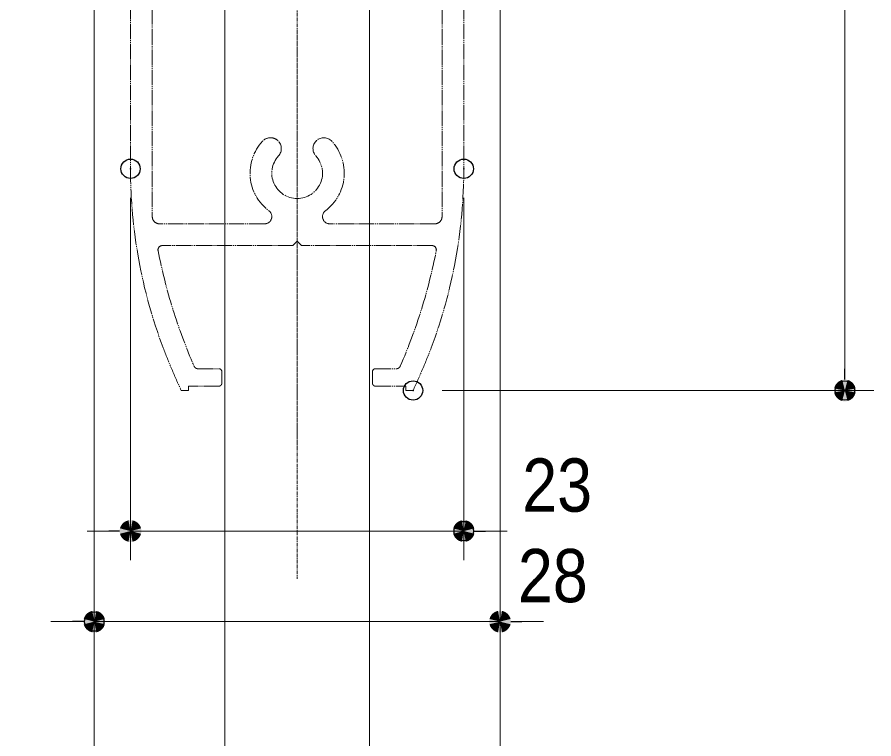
# Model space of a CAD drawing. Units: millimetres, scale not verified. Extents: x -4547 to 4547, y -2284 to 2284.
# Drawn here: x -340.8 to 102.7, y -315.6 to 57.9 of the extents above; entities that cross this region are included whole.
import ezdxf
from ezdxf.enums import TextEntityAlignment as Align

# ---------------------------------------------------------------- set-up
doc = ezdxf.new("R2010")
doc.units = ezdxf.units.MM
doc.header["$LTSCALE"] = 20
doc.header["$PDMODE"] = 32
doc.header["$PDSIZE"] = 10
doc.linetypes.add('USER1', pattern=[10.5, 8, -0.5, 0.5, -0.5, 0.5, -0.5])
doc.linetypes.add('USER2', pattern=[2.91, 1.76, -0.4, 0.35, -0.4])
for name, color, linetype, lineweight in [('0-1_3一般', 7, 'Continuous', 15), ('0-2_2寸法-1', 7, 'Continuous', 15), ('0-3_0', 7, 'Continuous', 25), ('0-5_2寸法-2', 7, 'Continuous', 15)]:
    doc.layers.add(name, color=color, linetype=linetype, lineweight=lineweight)
doc.layers.add('0-4_Defpoints', color=7, linetype='Continuous')
doc.styles.add('ＭＳ Ｐゴシック', font='')
doc.styles.get('ＭＳ Ｐゴシック').set_extended_font_data('MS PGothic')

# ---------------------------------------------------------------- blocks, each defined once
blk = doc.blocks.new('グループ-51')
at = {"layer": '0-1_3一般', "linetype": 'USER2'}
blk.add_line((22895.7, 7200.1), (22895.7, -3299.9), dxfattribs=at)
at = {"layer": '0-1_3一般', "linetype": 'USER1'}
for p, q in [((21170.7, 6969), (21170.7, -411.3)), ((24620.7, 6969), (24620.7, -411.3)), ((21395.7, 4392.8), (21395.7, -906)), ((24395.7, 4392.8), (24395.7, -906)), ((22558.2, -981), (21470.7, -981)), ((24320.7, -981), (23233.2, -981)), ((22850.7, -1206), (21499.9, -1206)), ((22895.7, -1161), (22850.7, -1206)), ((22940.7, -1206), (22895.7, -1161)), ((24291.5, -1206), (22940.7, -1206)), ((21869.7, -2481), (22085.7, -2481)), ((23705.7, -2481), (23921.7, -2481)), ((22115.7, -2511), (22115.7, -2631)), ((23675.7, -2511), (23675.7, -2631)), ((23705.7, -2661), (24020.7, -2661)), ((24020.7, -2661), (24020.7, -2706)), ((24020.7, -2706), (24095.7, -2706))]:
    blk.add_line(p, q, dxfattribs=at)
blk.add_lwpolyline([(22085.7, -2661), (21770.7, -2661), (21770.7, -2706), (21695.7, -2706)], dxfattribs=at)
for centre, radius, start, end in [((22895.7, -456), 487.5, 137.4576, 185.29385), ((22619.4, -202.4), 112.5, 47.4576, 137.4576), ((22619.4, -202.4), 112.5, 317.4576, 47.4576), ((23172, -202.4), 112.5, 132.5424, 222.5424), ((23172, -202.4), 112.5, 42.5424, 132.5424), ((22895.7, -456), 487.5, 354.70615, 42.5424), ((22895.7, -456), 262.5, 137.4576, 203.7288), ((22895.7, -456), 262.5, 336.2712, 42.5424), ((26420.7, -411.3), 5250, 180, 190.33161), ((19370.7, -411.3), 5250, 349.66839, 0), ((22895.7, -456), 487.5, 185.29385, 233.1301), ((22895.7, -456), 487.5, 306.8699, 354.70615), ((22895.7, -456), 262.5, 203.7288, 270), ((22895.7, -456), 262.5, 270, 336.2712), ((22558.2, -906), 75, 341.56505, 53.1301), ((23233.2, -906), 75, 126.8699, 198.43495), ((21470.7, -906), 75, 180, 225), ((21470.7, -906), 75, 225, 270), ((22558.2, -906), 75, 270, 341.56505), ((23233.2, -906), 75, 198.43495, 270), ((24320.7, -906), 75, 270, 315), ((24320.7, -906), 75, 315, 0), ((21499.9, -1251), 45, 140.55619, 191.11238), ((21499.9, -1251), 45, 90, 140.55619), ((24291.5, -1251), 45, 39.44381, 90), ((24291.5, -1251), 45, 348.88762, 39.44381), ((27122.5, -146.6), 5775, 191.11238, 197.33091), ((18669, -146.6), 5775, 342.66909, 348.88762), ((26420.7, -411.3), 5250, 190.33161, 200.66323), ((19370.7, -411.3), 5250, 339.33677, 349.66839), ((27122.5, -146.6), 5775, 197.33091, 203.54944), ((18669, -146.6), 5775, 336.45056, 342.66909), ((27122.5, -146.6), 6000, 200.66323, 202.95637), ((18669, -146.6), 6000, 337.04363, 339.33677), ((21869.7, -2436), 45, 203.54944, 236.77472), ((21869.7, -2436), 45, 236.77472, 270), ((22085.7, -2511), 30, 45, 90), ((23705.7, -2511), 30, 90, 135), ((23921.7, -2436), 45, 270, 303.22528), ((23921.7, -2436), 45, 303.22528, 336.45056), ((27122.5, -146.6), 6000, 202.95637, 205.2495), ((22085.7, -2511), 30, 0, 45), ((23705.7, -2511), 30, 135, 180), ((18669, -146.6), 6000, 334.7505, 337.04363), ((22085.7, -2631), 30, 270, 315), ((22085.7, -2631), 30, 315, 0), ((23705.7, -2631), 30, 180, 225), ((23705.7, -2631), 30, 225, 270)]:
    blk.add_arc(centre, radius, start, end, dxfattribs=at)
blk = doc.blocks.new('グループ-57')
at = {"layer": '0-1_3一般'}
for p, q in [((20795.7, -31971.3), (20795.7, 7044)), ((22145.7, -31971.3), (22145.7, 7044)), ((23645.7, 7044), (23645.7, -31971.3)), ((24995.7, 7044), (24995.7, -31971.3))]:
    blk.add_line(p, q, dxfattribs=at)
blk = doc.blocks.new('グループ-63')
at = {"layer": '0-1_3一般', "linetype": 'USER2'}
for p, q in [((17645.7, 1014), (17645.7, -4656)), ((22895.7, 1014), (22895.7, -4656))]:
    blk.add_line(p, q, dxfattribs=at)
blk = doc.blocks.new('グループ-65')
at = {"layer": '0-1_3一般'}
for name in ['グループ-51', 'グループ-57', 'グループ-63']:
    blk.add_blockref(name, (0, 0), dxfattribs=at)
blk = doc.blocks.new('_Dot')
at = {"layer": '0-3_0'}
blk.add_line((-10, 0), (-20, 0), dxfattribs=at)
for points in [[(0, 0), (-6.37, 7.71), (-5.36, 8.44)], [(0, 0), (-5.36, 8.44), (-4.26, 9.05)], [(0, 0), (-4.26, 9.05), (-3.09, 9.51)], [(0, 0), (-3.09, 9.51), (-1.87, 9.82)], [(0, 0), (-1.87, 9.82), (-0.63, 9.98)], [(0, 0), (-0.63, 9.98), (0.63, 9.98)], [(0, 0), (0.63, 9.98), (1.87, 9.82)], [(0, 0), (1.87, 9.82), (3.09, 9.51)], [(0, 0), (3.09, 9.51), (4.26, 9.05)], [(0, 0), (4.26, 9.05), (5.36, 8.44)], [(0, 0), (5.36, 8.44), (6.37, 7.71)], [(0, 0), (-10, 0), (-9.92, 1.25)], [(0, 0), (-9.92, -1.25), (-10, 0)], [(0, 0), (-9.92, 1.25), (-9.69, 2.49)], [(0, 0), (-9.69, -2.49), (-9.92, -1.25)], [(0, 0), (-9.69, 2.49), (-9.3, 3.68)], [(0, 0), (-9.3, -3.68), (-9.69, -2.49)], [(0, 0), (-9.3, 3.68), (-8.76, 4.82)], [(0, 0), (-8.76, -4.82), (-9.3, -3.68)], [(0, 0), (-8.76, 4.82), (-8.09, 5.88)], [(0, 0), (-8.09, -5.88), (-8.76, -4.82)], [(0, 0), (-8.09, 5.88), (-7.29, 6.85)], [(0, 0), (-7.29, -6.85), (-8.09, -5.88)], [(0, 0), (-7.29, 6.85), (-6.37, 7.71)], [(0, 0), (-6.37, -7.71), (-7.29, -6.85)], [(0, 0), (-5.36, -8.44), (-6.37, -7.71)], [(0, 0), (-4.26, -9.05), (-5.36, -8.44)], [(0, 0), (-3.09, -9.51), (-4.26, -9.05)], [(0, 0), (-1.87, -9.82), (-3.09, -9.51)], [(0, 0), (-0.63, -9.98), (-1.87, -9.82)], [(0, 0), (0.63, -9.98), (-0.63, -9.98)], [(0, 0), (6.37, 7.71), (7.29, 6.85)], [(0, 0), (7.29, 6.85), (8.09, 5.88)], [(0, 0), (8.09, 5.88), (8.76, 4.82)], [(0, 0), (8.76, 4.82), (9.3, 3.68)], [(0, 0), (9.3, 3.68), (9.69, 2.49)], [(0, 0), (9.69, 2.49), (9.92, 1.25)], [(0, 0), (9.92, 1.25), (10, 0)], [(0, 0), (1.87, -9.82), (0.63, -9.98)], [(0, 0), (3.09, -9.51), (1.87, -9.82)], [(0, 0), (4.26, -9.05), (3.09, -9.51)], [(0, 0), (5.36, -8.44), (4.26, -9.05)], [(0, 0), (6.37, -7.71), (5.36, -8.44)], [(0, 0), (7.29, -6.85), (6.37, -7.71)], [(0, 0), (8.09, -5.88), (7.29, -6.85)], [(0, 0), (8.76, -4.82), (8.09, -5.88)], [(0, 0), (9.3, -3.68), (8.76, -4.82)], [(0, 0), (9.69, -2.49), (9.3, -3.68)], [(0, 0), (9.92, -1.25), (9.69, -2.49)], [(0, 0), (10, 0), (9.92, -1.25)]]:
    blk.add_solid(points, dxfattribs=at)

msp = doc.modelspace()

# ---------------------------------------------------------------- linework, layer by layer
at = {"layer": '0-2_2寸法-1'}
for p, q in [((87.66, 340.95), (87.66, -124.04)), ((-120.84, -135.3), (102.66, -135.3))]:
    msp.add_line(p, q, dxfattribs=at)
at = {"layer": '0-4_Defpoints'}
for p in [(-282.09, -20.56), (-109.59, -20.56), (-135.84, -135.3), (87.66, -135.3), (-109.59, -208.06), (-300.84, -254.94)]:
    msp.add_point(p, dxfattribs=at)
at = {"layer": '0-5_2寸法-2'}
for p, q in [((-300.84, 337.2), (-300.84, -269.94)), ((-90.84, 337.2), (-90.84, -269.94)), ((-282.09, -35.56), (-282.09, -223.06)), ((-109.59, -35.56), (-109.59, -223.06)), ((-293.34, -208.06), (-304.6, -208.06)), ((-282.09, -208.06), (-109.59, -208.06)), ((-98.33, -208.06), (-87.08, -208.06)), ((-312.09, -254.94), (-323.35, -254.94)), ((-90.84, -254.94), (-300.84, -254.94)), ((-79.58, -254.94), (-68.33, -254.94))]:
    msp.add_line(p, q, dxfattribs=at)

# ---------------------------------------------------------------- block references
at = {"layer": '0-1_3一般', "xscale": 0.05, "yscale": 0.05}
msp.add_blockref('グループ-65', (-1340.62, 0), dxfattribs=at)
at = {"layer": '0-2_2寸法-1', "xscale": 0.5627563, "yscale": 0.5627563, "rotation": 270}
msp.add_blockref('_Dot', (87.66, -135.3), dxfattribs=at)
at = {"layer": '0-5_2寸法-2', "xscale": 0.5627563, "yscale": 0.5627563}
for p in [(-282.09, -208.06), (-300.84, -254.94)]:
    msp.add_blockref('_Dot', p, dxfattribs=at)
at = {"layer": '0-5_2寸法-2', "xscale": 0.5627563, "yscale": 0.5627563, "rotation": 180}
for p in [(-109.59, -208.06), (-90.84, -254.94)]:
    msp.add_blockref('_Dot', p, dxfattribs=at)

# ---------------------------------------------------------------- texts
at = {"layer": '0-5_2寸法-2', "style": 'ＭＳ Ｐゴシック', "width": 0.9}
for s, p in [('23', (-79.3, -206.3)), ('28', (-81.54, -253.17))]:
    msp.add_text(s, height=27.57, dxfattribs=at).set_placement(p, align=Align.BOTTOM_LEFT)

doc.saveas('drawing.dxf')
